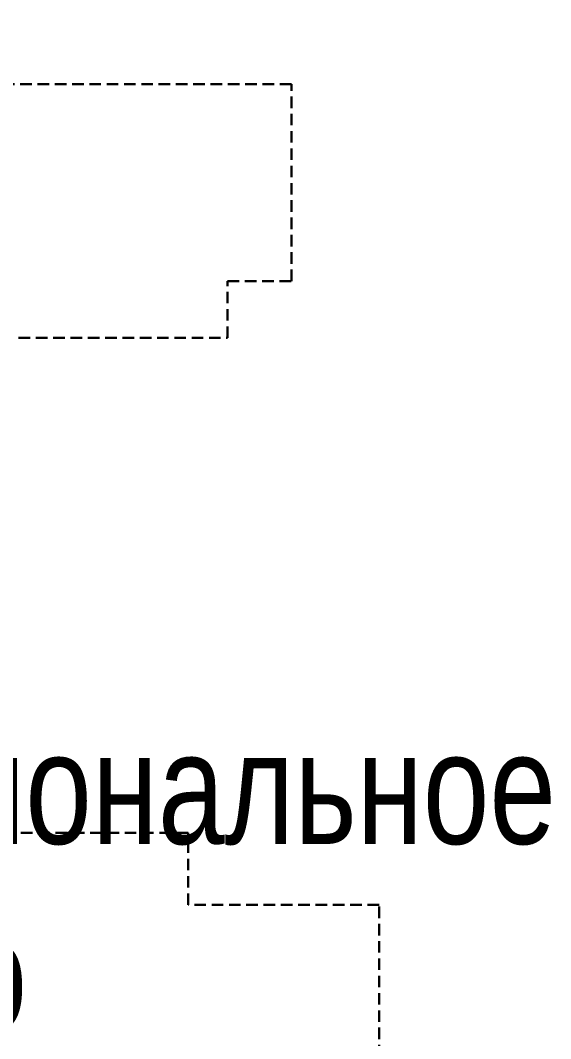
# Model space of a CAD drawing. Header units: millimetres. Extents: x 0 to 9491604, y -172998 to 295086.
# Drawn here: x 491331 to 520517, y -79211 to -23164 of the extents above; entities that cross this region are included whole.
import ezdxf
from ezdxf.enums import TextEntityAlignment as Align

# ---------------------------------------------------------------- set-up
doc = ezdxf.new("R2018")
doc.units = ezdxf.units.MM
doc.linetypes.add('DASHED', pattern=[19.05, 12.7, -6.35])
doc.layers.add('АР_Граница ПБ', color=7, linetype='Continuous', lineweight=53, true_color=0xf60404)
doc.layers.add('АР_Маркер экспликации', color=239, linetype='Continuous', lineweight=13)
doc.layers.add('АР_Номер помещения', color=250, linetype='Continuous', lineweight=9)
doc.layers.add('АР_Названия помещений', color=124, linetype='Continuous', lineweight=5, plot=False)
doc.layers.add('АР_Помещения_площадь', color=19, linetype='Continuous', lineweight=9, plot=False)
doc.styles.add('ISOCPEUR', font='', dxfattribs={"height": 250})
doc.styles.get("Standard").update_dxf_attribs({"font": 'GOST.TTF'})
doc.styles.get('ISOCPEUR').set_extended_font_data('ISOCPEUR', italic=True)

# ---------------------------------------------------------------- blocks, each defined once
blk = doc.blocks.new('*U138')
at = {"color": 7, "style": 'ISOCPEUR', "width": 0.7, "flags": 1}
blk.add_attdef('КАТЕГОРИЯ', (-499, -2092), '', height=250, dxfattribs=at)
at = {"layer": 'АР_Номер помещения', "color": 7, "style": 'ISOCPEUR', "width": 0.7}
blk.add_attdef('НОМЕР_ПОМЕЩЕНИЯ', text='', height=300, dxfattribs=at).set_placement((-11526, 10720), align=Align.MIDDLE_CENTER)
at = {"layer": 'АР_Помещения_площадь', "color": 7, "style": 'ISOCPEUR', "width": 0.7}
blk.add_attdef('ПЛОЩАДЬ_ПОМЕЩЕНИЯ', text='', height=200, dxfattribs=at).set_placement((-6958, 1083), align=Align.MIDDLE_RIGHT)
at = {"layer": 'АР_Помещения_площадь', "color": 7, "lineweight": 30, "width": 0.7, "flags": 104}
blk.add_attdef('ИМЯ_ПОМЕЩЕНИЯ', text='', height=100, dxfattribs=at).set_placement((158, 1217), align=Align.MIDDLE_CENTER)
blk = doc.blocks.new('*U154')
at = {"layer": 'АР_Граница ПБ', "color": 18, "linetype": 'DASHED', "lineweight": 30, "ltscale": 50, "true_color": 0x000000}
blk.add_lwpolyline([(5716, 10401, 0.157896), (8648, 16439), (38244, 16439), (38244, 19569), (41754, 19569), (41754, 30409), (15745, 30409), (15745, 33919), (6404, 33919), (6404, 30409), (-756, 30409), (-756, 33409), (-11596, 33409), (-11596, 29855, 0.334723), (-20031, 21409), (-23596, 21409), (-23596, 7563), (-17656, 7568), (-17656, -16340), (-10047, -16340)], format="xyb", dxfattribs=at)
blk.add_lwpolyline([(46579, -32636), (46579, -14766), (36079, -14766), (36079, -10801), (1694, -10801), (1694, -10805), (133, -10805), (133, -15811), (-9657, -15811), (-9657, -16538), (-10656, -16538), (-10656, -32636)], dxfattribs=at)
blk = doc.blocks.new('АР план')
at = {"layer": 'Defpoints', "lineweight": 9, "ltscale": 100}
blk.add_blockref('*U154', (464491.3, -57083), dxfattribs=at)
at = {"layer": 'АР_Маркер экспликации', "color": 7, "lineweight": 9}
ref = blk.add_blockref('*U138', (465474.8, -72724.3), dxfattribs=at)
lines = blk.add_mtext('\\W0.8000;Многофункциональное пространство с функцией актового зала (с эстрадой в уровне пола)', dxfattribs={"layer": 'АР_Названия помещений', "insert": (450061.3, -62336.6), "char_height": 6157.775, "width": 926.94, "attachment_point": 1})
ref.add_attrib('ИМЯ_ПОМЕЩЕНИЯ', '', (450061.3, -62336.6), dxfattribs={"flags": 104}).embed_mtext(lines)

msp = doc.modelspace()

# ---------------------------------------------------------------- block references
at = {"color": 12, "true_color": 0xe00000}
msp.add_blockref('АР план', (0, 0), dxfattribs=at)

doc.saveas('drawing.dxf')
